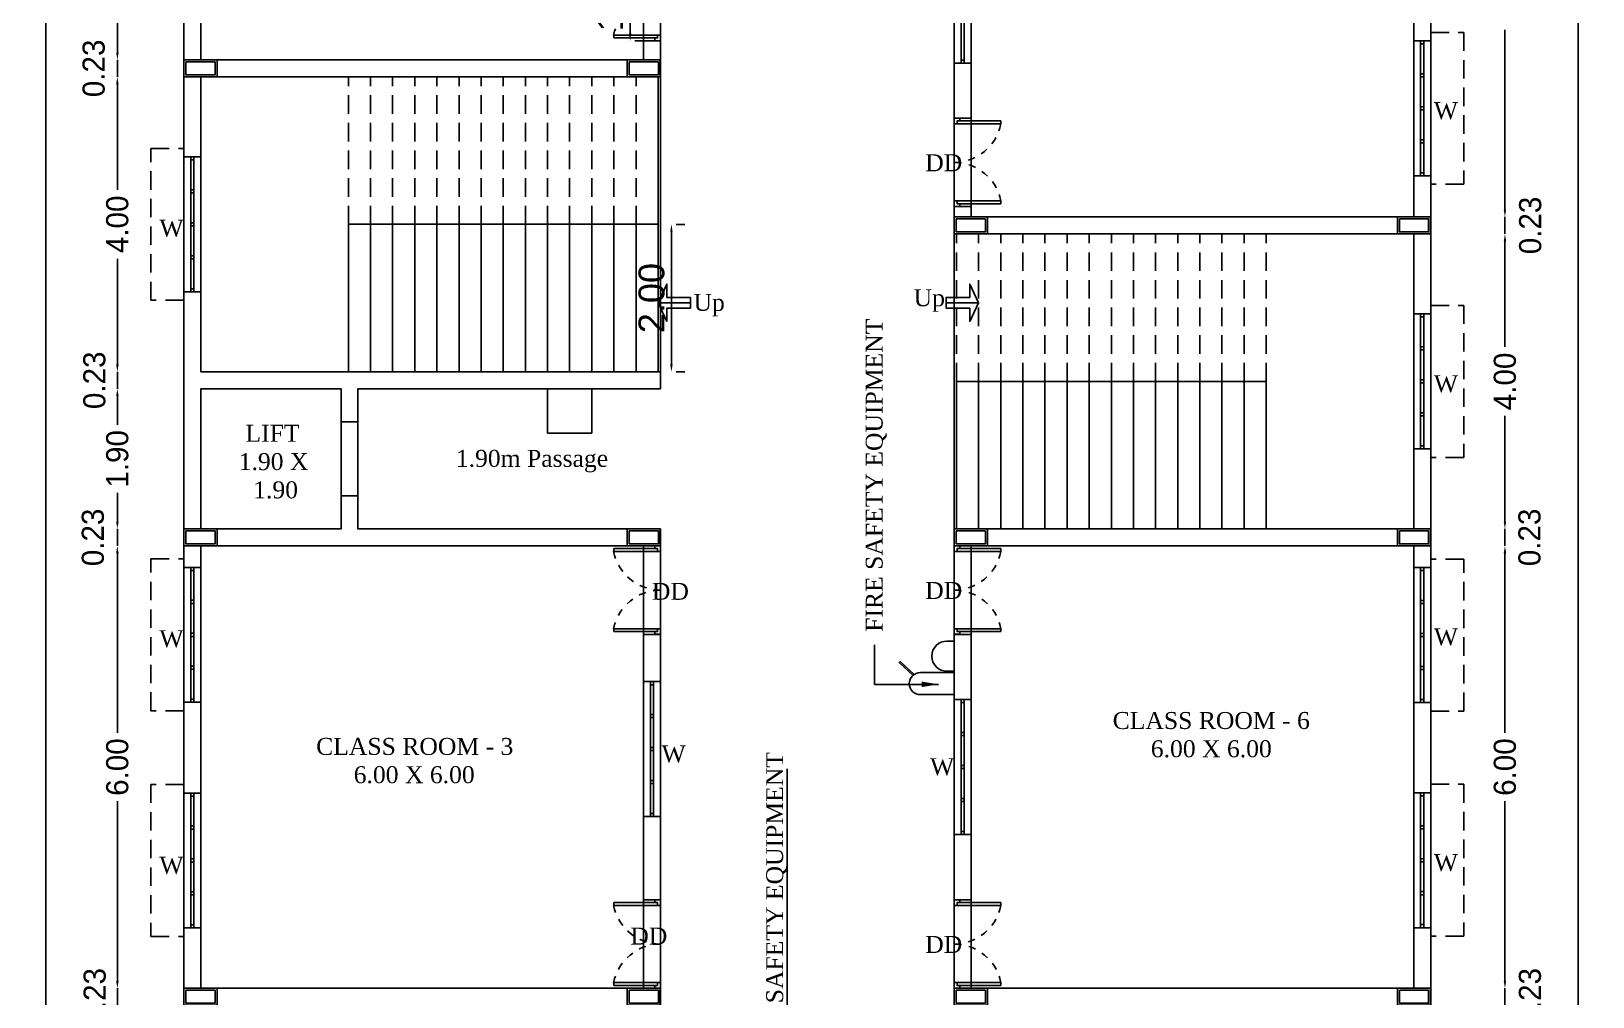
# Model space of a CAD drawing. Header units: metres. Extents: x 3396 to 3562, y 2179 to 2331.
# Drawn here: x 3396.13 to 3417.31, y 2187.67 to 2200.77 of the extents above; entities that cross this region are included whole.
import ezdxf

# ---------------------------------------------------------------- set-up
doc = ezdxf.new("R2010")
doc.units = ezdxf.units.M
doc.header["$PDMODE"] = 34
doc.linetypes.add('HIDDEN', pattern=[0.375, 0.25, -0.125])
for name, color, linetype in [('BLK_1_FLR_2_BLT_UP_AREA', 26, 'Continuous'), ('BLK_1_FLR_2_CARPET_AREA', 25, 'Continuous'), ('BLK_1_FLR_2_DRINKING_WATER', 2, 'Continuous'), ('BLK_1_FLR_2_EXIT_WIDTH_DOOR', 2, 'Continuous'), ('BLK_1_FLR_2_EXIT_WIDTH_STAIR', 1, 'Continuous'), ('BLK_1_FLR_2_FIRESTAIR_1', 1, 'Continuous'), ('BLK_1_FLR_2_REGULAR_ROOM_2', 117, 'Continuous'), ('BLK_1_FLR_2_REGULAR_ROOM_3', 117, 'Continuous'), ('BLK_1_FLR_2_REGULAR_ROOM_6', 117, 'Continuous'), ('BLK_1_FLR_2_REGULAR_ROOM_7', 117, 'Continuous')]:
    doc.layers.add(name, color=color, linetype=linetype)
doc.styles.add('outer', font='BKANT.TTF')
doc.styles.get("Standard").update_dxf_attribs({"font": 'arial.ttf'})
doc.dimstyles.new('Banu', dxfattribs={"dimtxt": 0.35, "dimasz": 0.23, "dimexe": 1, "dimexo": 1, "dimgap": 0.1, "dimtad": 0, "dimzin": 1, "dimdsep": 46, "dimtxsty": 'outer', "dimcen": 0.15, "dimdle": 1, "dimse1": 1, "dimse2": 1, "dimclrt": 7, "dimadec": 0, "dimazin": 0, "dimtfac": 1, "dimtix": 1, "dimtmove": 1, "dimatfit": 0, "dimfxl": 0, "dimtolj": 1, "dimtzin": 0, "dimarcsym": 0})
doc.dimstyles.new('V1', dxfattribs={"dimtxt": 0.35, "dimasz": 0.1, "dimexe": 0.18, "dimexo": 0.0625, "dimgap": 0.09, "dimtad": 1, "dimzin": 0, "dimdsep": 46, "dimtxsty": 'Standard', "dimcen": 0.09, "dimadec": 0, "dimazin": 0, "dimtfac": 1, "dimtix": 1, "dimtofl": 0, "dimtmove": 2, "dimatfit": 0, "dimfxl": 0, "dimtolj": 1, "dimtzin": 0, "dimarcsym": 0})

# ---------------------------------------------------------------- blocks, each defined once
blk = doc.blocks.new('*D23')
at = {"layer": 'BLK_1_FLR_2_EXIT_WIDTH_STAIR', "color": 0, "lineweight": -2}
for p, q in [((3404.813, 2198.047), (3404.813, 2196.247)), ((3404.875, 2198.147), (3404.993, 2198.147)), ((3404.875, 2196.147), (3404.993, 2196.147))]:
    blk.add_line(p, q, dxfattribs=at)
at = {"layer": 'BLK_1_FLR_2_EXIT_WIDTH_STAIR', "color": 0}
for points in [[(3404.796, 2198.047), (3404.829, 2198.047), (3404.813, 2198.147)], [(3404.796, 2196.247), (3404.829, 2196.247), (3404.813, 2196.147)]]:
    blk.add_solid(points, dxfattribs=at)
at = {"layer": 'Defpoints', "color": 0}
for p in [(3404.813, 2198.147), (3404.813, 2196.147), (3404.813, 2196.147)]:
    blk.add_point(p, dxfattribs=at)
at = {"layer": 'BLK_1_FLR_2_EXIT_WIDTH_STAIR', "color": 0, "insert": (3404.544, 2197.147), "char_height": 0.35, "attachment_point": 5, "rotation": 90}
blk.add_mtext('\\A1;2.00', dxfattribs=at)
blk = doc.blocks.new('*D24')
at = {"layer": 'BLK_1_FLR_2_EXIT_WIDTH_DOOR', "color": 0, "lineweight": -2}
for p, q in [((3404.253, 2200.737), (3404.253, 2201.737)), ((3404.315, 2201.837), (3404.433, 2201.837)), ((3404.315, 2200.637), (3404.433, 2200.637))]:
    blk.add_line(p, q, dxfattribs=at)
at = {"layer": 'BLK_1_FLR_2_EXIT_WIDTH_DOOR', "color": 0}
for points in [[(3404.236, 2201.737), (3404.269, 2201.737), (3404.253, 2201.837)], [(3404.236, 2200.737), (3404.269, 2200.737), (3404.253, 2200.637)]]:
    blk.add_solid(points, dxfattribs=at)
at = {"layer": 'Defpoints', "color": 0}
for p in [(3404.253, 2201.837), (3404.253, 2201.837), (3404.253, 2200.637)]:
    blk.add_point(p, dxfattribs=at)
at = {"layer": 'BLK_1_FLR_2_EXIT_WIDTH_DOOR', "color": 0, "insert": (3403.984, 2201.237), "char_height": 0.35, "attachment_point": 5, "rotation": 90}
blk.add_mtext('\\A1;1.20', dxfattribs=at)
blk = doc.blocks.new('A$C266D3B0D')
at = {"color": 1}
for p, q in [((-0.068, 0.679), (-0.068, 0.603)), ((-0.068, 0.679), (0.008, 0.679)), ((-0.03, 0.641), (0.565, 0.641)), ((0.565, 0.603), (0.565, 0.641)), ((-0.068, 0.603), (-0.03, 0.603)), ((-0.03, 0.603), (0.565, 0.603)), ((-0.068, -0.445), (-0.03, -0.445)), ((-0.068, -0.521), (-0.068, -0.445)), ((-0.068, -0.521), (0.008, -0.521)), ((-0.03, -0.445), (0.565, -0.445)), ((-0.03, -0.483), (0.565, -0.483)), ((0.565, -0.445), (0.565, -0.483))]:
    blk.add_line(p, q, dxfattribs=at)
for points in [[(-0.068, 0.603), (-0.03, 0.603), (-0.03, 0.641), (0.008, 0.641), (0.008, 0.679)], [(-0.068, -0.445), (-0.03, -0.445), (-0.03, -0.483), (0.008, -0.483), (0.008, -0.521)]]:
    blk.add_lwpolyline(points, dxfattribs=at)
at = {"color": 1, "linetype": 'HIDDEN', "ltscale": 0.2}
for centre, start, end in [((-0.072, 0.729), 270.3902, 348.8397), ((-0.072, -0.57), 11.1603, 89.6098)]:
    blk.add_arc(centre, 0.65, start, end, dxfattribs=at)
blk = doc.blocks.new('A$C55881101')
for p, q in [((0.192, 0.691), (0.925, 1.481)), ((0.242, 0.626), (0.975, 1.416)), ((-0.869, 0.291), (-0.869, -1.574)), ((0.342, 0.291), (0.342, -1.574)), ((-0.869, -1.574), (0.342, -1.574)), ((0.415, -1.574), (0.415, -1.17)), ((0.415, -1.574), (2.079, -1.574)), ((2.079, -1.574), (2.079, -1.17))]:
    blk.add_line(p, q)
for centre, radius in [((-0.263, 0.291), 0.606), ((1.247, -1.17), 0.832)]:
    blk.add_arc(centre, radius, 0, 180)
blk = doc.blocks.new('A$C35006C9F')
h = blk.add_hatch()
h.set_pattern_fill('ANSI31', color=256, scale=2)
h.set_pattern_definition([(45, (-3161.1406, -1435.413), (-4.490128, 4.490128), [])])
h.paths.add_polyline_path([(-0.129, 0.045), (-0.305, 0.045), (-0.305, -0.35), (-0.129, -0.35)])
for points in [[(-0.102, 0.073), (-0.332, 0.073), (-0.332, -0.377), (-0.102, -0.377)], [(-0.129, 0.045), (-0.305, 0.045), (-0.305, -0.35), (-0.129, -0.35)]]:
    blk.add_lwpolyline(points, close=True)
blk = doc.blocks.new('*D345')
at = {"color": 0, "lineweight": -2, "ltscale": 2}
for p, q in [((3397.3, 2187.887), (3397.3, 2187.987)), ((3397.3, 2187.557), (3397.3, 2187.787)), ((3397.3, 2187.457), (3397.3, 2187.357))]:
    blk.add_line(p, q, dxfattribs=at)
at = {"color": 0, "ltscale": 2}
for points in [[(3397.283, 2187.887), (3397.317, 2187.887), (3397.3, 2187.787)], [(3397.283, 2187.457), (3397.317, 2187.457), (3397.3, 2187.557)]]:
    blk.add_solid(points, dxfattribs=at)
at = {"layer": 'Defpoints', "color": 0, "ltscale": 2}
for p in [(3397.3, 2187.787), (3397.401, 2187.787), (3397.401, 2187.557)]:
    blk.add_point(p, dxfattribs=at)
at = {"color": 7, "ltscale": 2, "insert": (3396.994, 2187.672), "char_height": 0.3, "attachment_point": 5, "rotation": 90, "style": 'outer'}
blk.add_mtext('\\A1;0.23', dxfattribs=at)
blk = doc.blocks.new('*D346')
at = {"color": 0, "lineweight": -2, "ltscale": 2}
for p, q in [((3397.3, 2193.687), (3397.3, 2191.25)), ((3397.3, 2187.887), (3397.3, 2190.324))]:
    blk.add_line(p, q, dxfattribs=at)
at = {"color": 0, "ltscale": 2}
for points in [[(3397.283, 2193.687), (3397.317, 2193.687), (3397.3, 2193.787)], [(3397.283, 2187.887), (3397.317, 2187.887), (3397.3, 2187.787)]]:
    blk.add_solid(points, dxfattribs=at)
at = {"layer": 'Defpoints', "color": 0, "ltscale": 2}
for p in [(3397.3, 2193.787), (3397.401, 2193.787), (3397.401, 2187.787)]:
    blk.add_point(p, dxfattribs=at)
at = {"color": 7, "ltscale": 2, "insert": (3397.3, 2190.787), "char_height": 0.3, "attachment_point": 5, "rotation": 90, "style": 'outer'}
blk.add_mtext('\\A1;6.00', dxfattribs=at)
blk = doc.blocks.new('*D347')
at = {"color": 0, "lineweight": -2, "ltscale": 2}
for p, q in [((3397.3, 2194.117), (3397.3, 2194.217)), ((3397.3, 2193.787), (3397.3, 2194.017)), ((3397.3, 2193.687), (3397.3, 2193.587))]:
    blk.add_line(p, q, dxfattribs=at)
at = {"color": 0, "ltscale": 2}
for points in [[(3397.283, 2194.117), (3397.317, 2194.117), (3397.3, 2194.017)], [(3397.283, 2193.687), (3397.317, 2193.687), (3397.3, 2193.787)]]:
    blk.add_solid(points, dxfattribs=at)
at = {"layer": 'Defpoints', "color": 0, "ltscale": 2}
for p in [(3397.3, 2194.017), (3397.401, 2194.017), (3397.401, 2193.787)]:
    blk.add_point(p, dxfattribs=at)
at = {"color": 7, "ltscale": 2, "insert": (3396.969, 2193.902), "char_height": 0.3, "attachment_point": 5, "rotation": 90, "style": 'outer'}
blk.add_mtext('\\A1;0.23', dxfattribs=at)
blk = doc.blocks.new('*D348')
at = {"color": 0, "lineweight": -2, "ltscale": 2}
for p, q in [((3397.3, 2195.817), (3397.3, 2195.43)), ((3397.3, 2194.117), (3397.3, 2194.504))]:
    blk.add_line(p, q, dxfattribs=at)
at = {"color": 0, "ltscale": 2}
for points in [[(3397.283, 2195.817), (3397.317, 2195.817), (3397.3, 2195.917)], [(3397.283, 2194.117), (3397.317, 2194.117), (3397.3, 2194.017)]]:
    blk.add_solid(points, dxfattribs=at)
at = {"layer": 'Defpoints', "color": 0, "ltscale": 2}
for p in [(3397.3, 2195.917), (3397.401, 2195.917), (3397.401, 2194.017)]:
    blk.add_point(p, dxfattribs=at)
at = {"color": 7, "ltscale": 2, "insert": (3397.3, 2194.967), "char_height": 0.3, "attachment_point": 5, "rotation": 90, "style": 'outer'}
blk.add_mtext('\\A1;1.90', dxfattribs=at)
blk = doc.blocks.new('*D349')
at = {"color": 0, "lineweight": -2, "ltscale": 2}
for p, q in [((3397.3, 2196.247), (3397.3, 2196.347)), ((3397.3, 2195.917), (3397.3, 2196.147)), ((3397.3, 2195.817), (3397.3, 2195.717))]:
    blk.add_line(p, q, dxfattribs=at)
at = {"color": 0, "ltscale": 2}
for points in [[(3397.283, 2196.247), (3397.317, 2196.247), (3397.3, 2196.147)], [(3397.283, 2195.817), (3397.317, 2195.817), (3397.3, 2195.917)]]:
    blk.add_solid(points, dxfattribs=at)
at = {"layer": 'Defpoints', "color": 0, "ltscale": 2}
for p in [(3397.3, 2196.147), (3397.401, 2196.147), (3397.401, 2195.917)]:
    blk.add_point(p, dxfattribs=at)
at = {"color": 7, "ltscale": 2, "insert": (3396.989, 2196.032), "char_height": 0.3, "attachment_point": 5, "rotation": 90, "style": 'outer'}
blk.add_mtext('\\A1;0.23', dxfattribs=at)
blk = doc.blocks.new('*D350')
at = {"color": 0, "lineweight": -2, "ltscale": 2}
for p, q in [((3397.3, 2200.047), (3397.3, 2198.617)), ((3397.3, 2196.247), (3397.3, 2197.678))]:
    blk.add_line(p, q, dxfattribs=at)
at = {"color": 0, "ltscale": 2}
for points in [[(3397.283, 2200.047), (3397.317, 2200.047), (3397.3, 2200.147)], [(3397.283, 2196.247), (3397.317, 2196.247), (3397.3, 2196.147)]]:
    blk.add_solid(points, dxfattribs=at)
at = {"layer": 'Defpoints', "color": 0, "ltscale": 2}
for p in [(3397.3, 2200.147), (3397.401, 2200.147), (3397.401, 2196.147)]:
    blk.add_point(p, dxfattribs=at)
at = {"color": 7, "ltscale": 2, "insert": (3397.3, 2198.147), "char_height": 0.3, "attachment_point": 5, "rotation": 90, "style": 'outer'}
blk.add_mtext('\\A1;4.00', dxfattribs=at)
blk = doc.blocks.new('*D351')
at = {"color": 0, "lineweight": -2, "ltscale": 2}
for p, q in [((3397.3, 2200.477), (3397.3, 2200.577)), ((3397.3, 2200.147), (3397.3, 2200.377)), ((3397.3, 2200.047), (3397.3, 2199.947))]:
    blk.add_line(p, q, dxfattribs=at)
at = {"color": 0, "ltscale": 2}
for points in [[(3397.283, 2200.477), (3397.317, 2200.477), (3397.3, 2200.377)], [(3397.283, 2200.047), (3397.317, 2200.047), (3397.3, 2200.147)]]:
    blk.add_solid(points, dxfattribs=at)
at = {"layer": 'Defpoints', "color": 0, "ltscale": 2}
for p in [(3397.3, 2200.377), (3397.401, 2200.377), (3397.401, 2200.147)]:
    blk.add_point(p, dxfattribs=at)
at = {"color": 7, "ltscale": 2, "insert": (3396.98, 2200.262), "char_height": 0.3, "attachment_point": 5, "rotation": 90, "style": 'outer'}
blk.add_mtext('\\A1;0.23', dxfattribs=at)
blk = doc.blocks.new('*D352')
at = {"color": 0, "lineweight": -2, "ltscale": 2}
for p, q in [((3397.3, 2206.277), (3397.3, 2203.84)), ((3397.3, 2200.477), (3397.3, 2202.914))]:
    blk.add_line(p, q, dxfattribs=at)
at = {"color": 0, "ltscale": 2}
for points in [[(3397.283, 2206.277), (3397.317, 2206.277), (3397.3, 2206.377)], [(3397.283, 2200.477), (3397.317, 2200.477), (3397.3, 2200.377)]]:
    blk.add_solid(points, dxfattribs=at)
at = {"layer": 'Defpoints', "color": 0, "ltscale": 2}
for p in [(3397.3, 2206.377), (3397.401, 2206.377), (3397.401, 2200.377)]:
    blk.add_point(p, dxfattribs=at)
at = {"color": 7, "ltscale": 2, "insert": (3397.3, 2203.377), "char_height": 0.3, "attachment_point": 5, "rotation": 90, "style": 'outer'}
blk.add_mtext('\\A1;6.00', dxfattribs=at)
blk = doc.blocks.new('*D368')
at = {"color": 0, "lineweight": -2, "ltscale": 2}
for p, q in [((3396.329, 2223.251), (3396.329, 2202.919)), ((3396.329, 2181.427), (3396.329, 2201.759))]:
    blk.add_line(p, q, dxfattribs=at)
at = {"color": 0, "ltscale": 2}
for points in [[(3396.312, 2223.251), (3396.346, 2223.251), (3396.329, 2223.351)], [(3396.312, 2181.427), (3396.346, 2181.427), (3396.329, 2181.327)]]:
    blk.add_solid(points, dxfattribs=at)
at = {"layer": 'Defpoints', "color": 0, "ltscale": 2}
for p in [(3396.305, 2223.351), (3396.305, 2181.327), (3396.329, 2181.327)]:
    blk.add_point(p, dxfattribs=at)
at = {"color": 7, "ltscale": 2, "insert": (3396.329, 2202.339), "char_height": 0.3, "attachment_point": 5, "rotation": 90, "style": 'outer'}
blk.add_mtext('\\A1;42.02', dxfattribs=at)
blk = doc.blocks.new('*D406')
at = {"color": 0, "lineweight": -2, "ltscale": 2}
for p, q in [((3416.115, 2187.887), (3416.115, 2187.987)), ((3416.115, 2187.557), (3416.115, 2187.787)), ((3416.115, 2187.457), (3416.115, 2187.357))]:
    blk.add_line(p, q, dxfattribs=at)
at = {"color": 0, "ltscale": 2}
for points in [[(3416.098, 2187.887), (3416.131, 2187.887), (3416.115, 2187.787)], [(3416.098, 2187.457), (3416.131, 2187.457), (3416.115, 2187.557)]]:
    blk.add_solid(points, dxfattribs=at)
at = {"layer": 'Defpoints', "color": 0, "ltscale": 2}
for p in [(3415.882, 2187.787), (3416.115, 2187.787), (3415.882, 2187.557)]:
    blk.add_point(p, dxfattribs=at)
at = {"color": 7, "ltscale": 2, "insert": (3416.455, 2187.672), "char_height": 0.3, "attachment_point": 5, "rotation": 90, "style": 'outer'}
blk.add_mtext('\\A1;0.23', dxfattribs=at)
blk = doc.blocks.new('*D407')
at = {"color": 0, "lineweight": -2, "ltscale": 2}
for p, q in [((3416.115, 2193.687), (3416.115, 2191.25)), ((3416.115, 2187.887), (3416.115, 2190.324))]:
    blk.add_line(p, q, dxfattribs=at)
at = {"color": 0, "ltscale": 2}
for points in [[(3416.098, 2193.687), (3416.131, 2193.687), (3416.115, 2193.787)], [(3416.098, 2187.887), (3416.131, 2187.887), (3416.115, 2187.787)]]:
    blk.add_solid(points, dxfattribs=at)
at = {"layer": 'Defpoints', "color": 0, "ltscale": 2}
for p in [(3415.882, 2193.787), (3416.115, 2193.787), (3415.882, 2187.787)]:
    blk.add_point(p, dxfattribs=at)
at = {"color": 7, "ltscale": 2, "insert": (3416.115, 2190.787), "char_height": 0.3, "attachment_point": 5, "rotation": 90, "style": 'outer'}
blk.add_mtext('\\A1;6.00', dxfattribs=at)
blk = doc.blocks.new('*D408')
at = {"color": 0, "lineweight": -2, "ltscale": 2}
for p, q in [((3416.115, 2194.117), (3416.115, 2194.217)), ((3416.115, 2193.787), (3416.115, 2194.017)), ((3416.115, 2193.687), (3416.115, 2193.587))]:
    blk.add_line(p, q, dxfattribs=at)
at = {"color": 0, "ltscale": 2}
for points in [[(3416.098, 2194.117), (3416.131, 2194.117), (3416.115, 2194.017)], [(3416.098, 2193.687), (3416.131, 2193.687), (3416.115, 2193.787)]]:
    blk.add_solid(points, dxfattribs=at)
at = {"layer": 'Defpoints', "color": 0, "ltscale": 2}
for p in [(3415.882, 2194.017), (3416.115, 2194.017), (3415.882, 2193.787)]:
    blk.add_point(p, dxfattribs=at)
at = {"color": 7, "ltscale": 2, "insert": (3416.449, 2193.902), "char_height": 0.3, "attachment_point": 5, "rotation": 90, "style": 'outer'}
blk.add_mtext('\\A1;0.23', dxfattribs=at)
blk = doc.blocks.new('*D409')
at = {"color": 0, "lineweight": -2, "ltscale": 2}
for p, q in [((3416.115, 2197.917), (3416.115, 2196.487)), ((3416.115, 2194.117), (3416.115, 2195.548))]:
    blk.add_line(p, q, dxfattribs=at)
at = {"color": 0, "ltscale": 2}
for points in [[(3416.098, 2197.917), (3416.131, 2197.917), (3416.115, 2198.017)], [(3416.098, 2194.117), (3416.131, 2194.117), (3416.115, 2194.017)]]:
    blk.add_solid(points, dxfattribs=at)
at = {"layer": 'Defpoints', "color": 0, "ltscale": 2}
for p in [(3415.882, 2198.017), (3416.115, 2198.017), (3415.882, 2194.017)]:
    blk.add_point(p, dxfattribs=at)
at = {"color": 7, "ltscale": 2, "insert": (3416.115, 2196.017), "char_height": 0.3, "attachment_point": 5, "rotation": 90, "style": 'outer'}
blk.add_mtext('\\A1;4.00', dxfattribs=at)
blk = doc.blocks.new('*D410')
at = {"color": 0, "lineweight": -2, "ltscale": 2}
for p, q in [((3416.115, 2198.347), (3416.115, 2198.447)), ((3416.115, 2198.017), (3416.115, 2198.247)), ((3416.115, 2197.917), (3416.115, 2197.817))]:
    blk.add_line(p, q, dxfattribs=at)
at = {"color": 0, "ltscale": 2}
for points in [[(3416.098, 2198.347), (3416.131, 2198.347), (3416.115, 2198.247)], [(3416.098, 2197.917), (3416.131, 2197.917), (3416.115, 2198.017)]]:
    blk.add_solid(points, dxfattribs=at)
at = {"layer": 'Defpoints', "color": 0, "ltscale": 2}
for p in [(3415.882, 2198.247), (3416.115, 2198.247), (3415.882, 2198.017)]:
    blk.add_point(p, dxfattribs=at)
at = {"color": 7, "ltscale": 2, "insert": (3416.459, 2198.132), "char_height": 0.3, "attachment_point": 5, "rotation": 90, "style": 'outer'}
blk.add_mtext('\\A1;0.23', dxfattribs=at)
blk = doc.blocks.new('*D411')
at = {"color": 0, "lineweight": -2, "ltscale": 2}
for p, q in [((3416.115, 2204.147), (3416.115, 2201.71)), ((3416.115, 2198.347), (3416.115, 2200.784))]:
    blk.add_line(p, q, dxfattribs=at)
at = {"color": 0, "ltscale": 2}
for points in [[(3416.098, 2204.147), (3416.131, 2204.147), (3416.115, 2204.247)], [(3416.098, 2198.347), (3416.131, 2198.347), (3416.115, 2198.247)]]:
    blk.add_solid(points, dxfattribs=at)
at = {"layer": 'Defpoints', "color": 0, "ltscale": 2}
for p in [(3415.882, 2204.247), (3416.115, 2204.247), (3415.882, 2198.247)]:
    blk.add_point(p, dxfattribs=at)
at = {"color": 7, "ltscale": 2, "insert": (3416.115, 2201.247), "char_height": 0.3, "attachment_point": 5, "rotation": 90, "style": 'outer'}
blk.add_mtext('\\A1;6.00', dxfattribs=at)
blk = doc.blocks.new('*D419')
at = {"color": 0, "lineweight": -2, "ltscale": 2}
for p, q in [((3417.109, 2223.251), (3417.109, 2202.919)), ((3417.109, 2181.427), (3417.109, 2201.759))]:
    blk.add_line(p, q, dxfattribs=at)
at = {"color": 0, "ltscale": 2}
for points in [[(3417.092, 2223.251), (3417.126, 2223.251), (3417.109, 2223.351)], [(3417.092, 2181.427), (3417.126, 2181.427), (3417.109, 2181.327)]]:
    blk.add_solid(points, dxfattribs=at)
at = {"layer": 'Defpoints', "color": 0, "ltscale": 2}
for p in [(3417.051, 2223.351), (3417.051, 2181.327), (3417.109, 2181.327)]:
    blk.add_point(p, dxfattribs=at)
at = {"color": 7, "ltscale": 2, "insert": (3417.109, 2202.339), "char_height": 0.3, "attachment_point": 5, "rotation": 90, "style": 'outer'}
blk.add_mtext('\\A1;42.02', dxfattribs=at)

msp = doc.modelspace()

# ---------------------------------------------------------------- linework, layer by layer
for p, q in [((3398.20273, 2181.32709), (3398.20273, 2223.35079)), ((3415.10773, 2223.35079), (3415.10773, 2181.32709)), ((3398.43273, 2200.37709), (3398.43273, 2206.37709)), ((3414.87773, 2204.24709), (3414.87773, 2198.24709)), ((3408.64773, 2202.66427), (3408.64773, 2199.58728)), ((3408.87773, 2202.66427), (3408.87773, 2199.58728)), ((3404.43273, 2200.37709), (3404.43273, 2200.63666)), ((3404.66273, 2200.63666), (3404.43273, 2200.63666)), ((3404.66273, 2200.14709), (3404.66273, 2200.63666)), ((3404.43273, 2200.37709), (3398.43273, 2200.37709)), ((3404.66273, 2200.14709), (3398.43273, 2200.14709)), ((3398.43273, 2196.14709), (3398.43273, 2200.14709)), ((3408.64773, 2199.58728), (3408.87773, 2199.58728)), ((3408.64773, 2198.38728), (3408.64773, 2198.01709)), ((3408.64773, 2198.38728), (3408.87773, 2198.38728)), ((3408.87773, 2198.38728), (3408.87773, 2198.24709)), ((3400.43273, 2198.14709), (3400.43273, 2196.14709)), ((3400.43273, 2198.14709), (3404.63273, 2198.14709)), ((3400.73273, 2198.14709), (3400.73273, 2196.14709)), ((3401.03273, 2198.14709), (3401.03273, 2196.14709)), ((3401.33273, 2198.14709), (3401.33273, 2196.14709)), ((3401.63273, 2198.14709), (3401.63273, 2196.14709)), ((3401.93273, 2198.14709), (3401.93273, 2196.14709)), ((3402.23273, 2198.14709), (3402.23273, 2196.14709)), ((3402.53273, 2198.14709), (3402.53273, 2196.14709)), ((3402.83273, 2198.14709), (3402.83273, 2196.14709)), ((3403.13273, 2198.14709), (3403.13273, 2196.14709)), ((3403.43273, 2198.14709), (3403.43273, 2196.14709)), ((3403.73273, 2198.14709), (3403.73273, 2196.14709)), ((3404.03273, 2198.14709), (3404.03273, 2196.14709)), ((3404.33273, 2198.14709), (3404.33273, 2196.14709)), ((3404.63273, 2198.14709), (3404.63273, 2196.14709)), ((3414.87773, 2198.24709), (3408.87773, 2198.24709)), ((3414.87773, 2198.01709), (3408.64773, 2198.01709)), ((3414.87773, 2198.01709), (3414.87773, 2194.01709)), ((3404.66273, 2196.14709), (3398.43273, 2196.14709)), ((3404.66273, 2195.91709), (3404.66273, 2196.14709)), ((3408.67773, 2196.01709), (3408.67773, 2194.01709)), ((3412.87773, 2196.01709), (3408.67773, 2196.01709)), ((3408.97773, 2196.01709), (3408.97773, 2194.01709)), ((3409.27773, 2196.01709), (3409.27773, 2194.01709)), ((3409.57773, 2196.01709), (3409.57773, 2194.01709)), ((3409.87773, 2196.01709), (3409.87773, 2194.01709)), ((3410.17773, 2196.01709), (3410.17773, 2194.01709)), ((3410.47773, 2196.01709), (3410.47773, 2194.01709)), ((3410.77773, 2196.01709), (3410.77773, 2194.01709)), ((3411.07773, 2196.01709), (3411.07773, 2194.01709)), ((3411.37773, 2196.01709), (3411.37773, 2194.01709)), ((3411.67773, 2196.01709), (3411.67773, 2194.01709)), ((3411.97773, 2196.01709), (3411.97773, 2194.01709)), ((3412.27773, 2196.01709), (3412.27773, 2194.01709)), ((3412.57773, 2196.01709), (3412.57773, 2194.01709)), ((3412.87773, 2196.01709), (3412.87773, 2194.01709)), ((3400.33273, 2195.91709), (3398.43273, 2195.91709)), ((3398.43273, 2194.01709), (3398.43273, 2195.91709)), ((3400.33273, 2195.46709), (3400.33273, 2195.91709)), ((3404.66273, 2195.91709), (3400.56273, 2195.91709)), ((3400.56273, 2195.46709), (3400.56273, 2195.91709)), ((3400.33273, 2195.46709), (3400.56273, 2195.46709)), ((3400.33273, 2194.01709), (3400.33273, 2194.46709)), ((3400.33273, 2194.46709), (3400.56273, 2194.46709)), ((3400.56273, 2194.01709), (3400.56273, 2194.46709)), ((3400.33273, 2194.01709), (3398.43273, 2194.01709)), ((3404.66273, 2194.01709), (3400.56273, 2194.01709)), ((3404.66273, 2193.78709), (3404.66273, 2194.01709)), ((3408.64773, 2194.01709), (3408.64773, 2193.78709)), ((3414.87773, 2194.01709), (3408.64773, 2194.01709)), ((3404.43273, 2193.78709), (3398.43273, 2193.78709)), ((3398.43273, 2187.78709), (3398.43273, 2193.78709)), ((3404.43273, 2193.78709), (3404.43273, 2193.78709)), ((3404.66273, 2193.78709), (3404.43273, 2193.78709)), ((3408.64773, 2193.78709), (3408.87773, 2193.78709)), ((3408.87773, 2193.78709), (3408.87773, 2193.78709)), ((3414.87773, 2193.78709), (3408.87773, 2193.78709)), ((3414.87773, 2193.78709), (3414.87773, 2187.78709)), ((3404.43273, 2188.98709), (3404.43273, 2192.58709)), ((3404.66273, 2192.58709), (3404.43273, 2192.58709)), ((3404.66273, 2188.98709), (3404.66273, 2192.58709)), ((3408.64773, 2192.58709), (3408.64773, 2188.98709)), ((3408.64773, 2192.58709), (3408.87773, 2192.58709)), ((3408.87773, 2192.58709), (3408.87773, 2188.98709)), ((3404.66273, 2188.98709), (3404.43273, 2188.98709)), ((3408.64773, 2188.98709), (3408.87773, 2188.98709)), ((3404.66273, 2187.78709), (3398.43273, 2187.78709)), ((3404.66273, 2187.78838), (3404.66273, 2187.55709)), ((3408.64773, 2187.78709), (3408.64773, 2187.36456)), ((3414.87773, 2187.78709), (3408.64773, 2187.78709))]:
    msp.add_line(p, q)
at = {"linetype": 'HIDDEN'}
for p, q in [((3400.43273, 2198.14709), (3400.43273, 2200.14709)), ((3400.73273, 2198.14709), (3400.73273, 2200.14709)), ((3401.03273, 2198.14709), (3401.03273, 2200.14709)), ((3401.33273, 2198.14709), (3401.33273, 2200.14709)), ((3401.63273, 2198.14709), (3401.63273, 2200.14709)), ((3401.93273, 2198.14709), (3401.93273, 2200.14709)), ((3402.23273, 2198.14709), (3402.23273, 2200.14709)), ((3402.53273, 2198.14709), (3402.53273, 2200.14709)), ((3402.83273, 2198.14709), (3402.83273, 2200.14709)), ((3403.13273, 2198.14709), (3403.13273, 2200.14709)), ((3403.43273, 2198.14709), (3403.43273, 2200.14709)), ((3403.73273, 2198.14709), (3403.73273, 2200.14709)), ((3404.03273, 2198.14709), (3404.03273, 2200.14709)), ((3404.33273, 2198.14709), (3404.33273, 2200.14709)), ((3404.63273, 2198.14709), (3404.63273, 2200.14709)), ((3408.67773, 2196.01709), (3408.67773, 2198.01709)), ((3408.97773, 2196.01709), (3408.97773, 2198.01709)), ((3409.27773, 2196.01709), (3409.27773, 2198.01709)), ((3409.57773, 2196.01709), (3409.57773, 2198.01709)), ((3409.87773, 2196.01709), (3409.87773, 2198.01709)), ((3410.17773, 2196.01709), (3410.17773, 2198.01709)), ((3410.47773, 2196.01709), (3410.47773, 2198.01709)), ((3410.77773, 2196.01709), (3410.77773, 2198.01709)), ((3411.07773, 2196.01709), (3411.07773, 2198.01709)), ((3411.37773, 2196.01709), (3411.37773, 2198.01709)), ((3411.67773, 2196.01709), (3411.67773, 2198.01709)), ((3411.97773, 2196.01709), (3411.97773, 2198.01709)), ((3412.27773, 2196.01709), (3412.27773, 2198.01709)), ((3412.57773, 2196.01709), (3412.57773, 2198.01709)), ((3412.87773, 2196.01709), (3412.87773, 2198.01709))]:
    msp.add_line(p, q, dxfattribs=at)
for points in [[(3408.64773, 2200.33389), (3408.64773, 2202.16389), (3408.87773, 2202.16389), (3408.87773, 2200.33389)], [(3408.74197, 2200.33389), (3408.74197, 2202.16389), (3408.78349, 2202.16389), (3408.78349, 2200.33389)], [(3415.10773, 2200.63548), (3415.10773, 2198.80548), (3414.87773, 2198.80548), (3414.87773, 2200.63548)], [(3415.01349, 2200.63548), (3415.01349, 2198.80548), (3414.97197, 2198.80548), (3414.97197, 2200.63548)], [(3415.01349, 2200.63548), (3415.01349, 2200.59396), (3414.97197, 2200.59396), (3414.97197, 2200.63548)], [(3408.74197, 2200.33389), (3408.74197, 2200.37541), (3408.78349, 2200.37541), (3408.78349, 2200.33389)], [(3415.01349, 2200.18836), (3415.01349, 2200.14684), (3414.97197, 2200.14684), (3414.97197, 2200.18836)], [(3415.01349, 2199.74124), (3415.01349, 2199.69972), (3414.97197, 2199.69972), (3414.97197, 2199.74124)], [(3415.01349, 2199.2526), (3415.01349, 2199.29412), (3414.97197, 2199.29412), (3414.97197, 2199.2526)], [(3398.20273, 2197.23209), (3398.20273, 2199.06209), (3398.43273, 2199.06209), (3398.43273, 2197.23209)], [(3398.29697, 2197.23209), (3398.29697, 2199.06209), (3398.33849, 2199.06209), (3398.33849, 2197.23209)], [(3398.29697, 2199.02057), (3398.29697, 2199.06209), (3398.33849, 2199.06209), (3398.33849, 2199.02057)], [(3415.01349, 2198.847), (3415.01349, 2198.80548), (3414.97197, 2198.80548), (3414.97197, 2198.847)], [(3398.29697, 2198.61497), (3398.29697, 2198.57345), (3398.33849, 2198.57345), (3398.33849, 2198.61497)], [(3398.29697, 2198.12633), (3398.29697, 2198.16785), (3398.33849, 2198.16785), (3398.33849, 2198.12633)], [(3398.29697, 2197.67921), (3398.29697, 2197.72073), (3398.33849, 2197.72073), (3398.33849, 2197.67921)], [(3398.29697, 2197.23209), (3398.29697, 2197.27361), (3398.33849, 2197.27361), (3398.33849, 2197.23209)], [(3415.10773, 2196.93209), (3415.10773, 2195.10209), (3414.87773, 2195.10209), (3414.87773, 2196.93209)], [(3415.01349, 2196.93209), (3415.01349, 2195.10209), (3414.97197, 2195.10209), (3414.97197, 2196.93209)], [(3415.01349, 2196.93209), (3415.01349, 2196.89057), (3414.97197, 2196.89057), (3414.97197, 2196.93209)], [(3415.01349, 2196.48497), (3415.01349, 2196.44345), (3414.97197, 2196.44345), (3414.97197, 2196.48497)], [(3415.01349, 2196.03785), (3415.01349, 2195.99633), (3414.97197, 2195.99633), (3414.97197, 2196.03785)], [(3415.01349, 2195.54921), (3415.01349, 2195.59073), (3414.97197, 2195.59073), (3414.97197, 2195.54921)], [(3415.01349, 2195.14361), (3415.01349, 2195.10209), (3414.97197, 2195.10209), (3414.97197, 2195.14361)], [(3398.20273, 2191.66564), (3398.20273, 2193.49564), (3398.43273, 2193.49564), (3398.43273, 2191.66564)], [(3398.29697, 2191.66564), (3398.29697, 2193.49564), (3398.33849, 2193.49564), (3398.33849, 2191.66564)], [(3398.29697, 2193.45412), (3398.29697, 2193.49564), (3398.33849, 2193.49564), (3398.33849, 2193.45412)], [(3415.10773, 2191.66203), (3415.10773, 2193.49203), (3414.87773, 2193.49203), (3414.87773, 2191.66203)], [(3415.01349, 2191.66203), (3415.01349, 2193.49203), (3414.97197, 2193.49203), (3414.97197, 2191.66203)], [(3415.01349, 2193.45052), (3415.01349, 2193.49203), (3414.97197, 2193.49203), (3414.97197, 2193.45052)], [(3398.29697, 2193.04852), (3398.29697, 2193.007), (3398.33849, 2193.007), (3398.33849, 2193.04852)], [(3415.01349, 2193.04491), (3415.01349, 2193.00339), (3414.97197, 2193.00339), (3414.97197, 2193.04491)], [(3398.29697, 2192.55988), (3398.29697, 2192.6014), (3398.33849, 2192.6014), (3398.33849, 2192.55988)], [(3415.01349, 2192.55627), (3415.01349, 2192.59779), (3414.97197, 2192.59779), (3414.97197, 2192.55627)], [(3398.29697, 2192.11276), (3398.29697, 2192.15428), (3398.33849, 2192.15428), (3398.33849, 2192.11276)], [(3415.01349, 2192.10915), (3415.01349, 2192.15067), (3414.97197, 2192.15067), (3414.97197, 2192.10915)], [(3404.43273, 2191.94587), (3404.43273, 2190.11587), (3404.66273, 2190.11587), (3404.66273, 2191.94587)], [(3404.52697, 2191.94587), (3404.52697, 2190.11587), (3404.56849, 2190.11587), (3404.56849, 2191.94587)], [(3404.52697, 2191.94587), (3404.52697, 2191.90435), (3404.56849, 2191.90435), (3404.56849, 2191.94587)], [(3398.29697, 2191.66564), (3398.29697, 2191.70716), (3398.33849, 2191.70716), (3398.33849, 2191.66564)], [(3408.64773, 2189.87209), (3408.64773, 2191.70209), (3408.87773, 2191.70209), (3408.87773, 2189.87209)], [(3408.74197, 2189.87209), (3408.74197, 2191.70209), (3408.78349, 2191.70209), (3408.78349, 2189.87209)], [(3408.74197, 2191.66057), (3408.74197, 2191.70209), (3408.78349, 2191.70209), (3408.78349, 2191.66057)], [(3415.01349, 2191.66203), (3415.01349, 2191.70355), (3414.97197, 2191.70355), (3414.97197, 2191.66203)], [(3404.52697, 2191.49875), (3404.52697, 2191.45723), (3404.56849, 2191.45723), (3404.56849, 2191.49875)], [(3408.74197, 2191.25497), (3408.74197, 2191.21345), (3408.78349, 2191.21345), (3408.78349, 2191.25497)], [(3404.52697, 2191.05163), (3404.52697, 2191.01011), (3404.56849, 2191.01011), (3404.56849, 2191.05163)], [(3408.74197, 2190.76633), (3408.74197, 2190.80785), (3408.78349, 2190.80785), (3408.78349, 2190.76633)], [(3398.20273, 2190.43521), (3398.20273, 2188.60521), (3398.43273, 2188.60521), (3398.43273, 2190.43521)], [(3398.29697, 2190.43521), (3398.29697, 2188.60521), (3398.33849, 2188.60521), (3398.33849, 2190.43521)], [(3398.29697, 2190.43521), (3398.29697, 2190.39369), (3398.33849, 2190.39369), (3398.33849, 2190.43521)], [(3404.52697, 2190.56299), (3404.52697, 2190.60451), (3404.56849, 2190.60451), (3404.56849, 2190.56299)], [(3415.10773, 2190.43882), (3415.10773, 2188.60882), (3414.87773, 2188.60882), (3414.87773, 2190.43882)], [(3415.01349, 2190.43882), (3415.01349, 2188.60882), (3414.97197, 2188.60882), (3414.97197, 2190.43882)], [(3415.01349, 2190.43882), (3415.01349, 2190.3973), (3414.97197, 2190.3973), (3414.97197, 2190.43882)], [(3408.74197, 2190.31921), (3408.74197, 2190.36073), (3408.78349, 2190.36073), (3408.78349, 2190.31921)], [(3404.52697, 2190.15739), (3404.52697, 2190.11587), (3404.56849, 2190.11587), (3404.56849, 2190.15739)], [(3398.29697, 2189.98809), (3398.29697, 2189.94657), (3398.33849, 2189.94657), (3398.33849, 2189.98809)], [(3408.74197, 2189.87209), (3408.74197, 2189.91361), (3408.78349, 2189.91361), (3408.78349, 2189.87209)], [(3415.01349, 2189.99169), (3415.01349, 2189.95018), (3414.97197, 2189.95018), (3414.97197, 2189.99169)], [(3398.29697, 2189.54097), (3398.29697, 2189.49945), (3398.33849, 2189.49945), (3398.33849, 2189.54097)], [(3415.01349, 2189.54457), (3415.01349, 2189.50306), (3414.97197, 2189.50306), (3414.97197, 2189.54457)], [(3398.29697, 2189.05233), (3398.29697, 2189.09385), (3398.33849, 2189.09385), (3398.33849, 2189.05233)], [(3415.01349, 2189.05594), (3415.01349, 2189.09745), (3414.97197, 2189.09745), (3414.97197, 2189.05594)], [(3398.29697, 2188.64672), (3398.29697, 2188.60521), (3398.33849, 2188.60521), (3398.33849, 2188.64672)], [(3415.01349, 2188.65033), (3415.01349, 2188.60882), (3414.97197, 2188.60882), (3414.97197, 2188.65033)]]:
    msp.add_lwpolyline(points, close=True)
for points in [[(3415.10773, 2200.75048), (3415.55773, 2200.75048), (3415.55773, 2198.69048), (3415.10773, 2198.69048)], [(3398.20273, 2197.11709), (3397.75273, 2197.11709), (3397.75273, 2199.17709), (3398.20273, 2199.17709)], [(3415.10773, 2197.04709), (3415.55773, 2197.04709), (3415.55773, 2194.98709), (3415.10773, 2194.98709)], [(3398.20273, 2191.55064), (3397.75273, 2191.55064), (3397.75273, 2193.61064), (3398.20273, 2193.61064)], [(3415.10773, 2191.54703), (3415.55773, 2191.54703), (3415.55773, 2193.60703), (3415.10773, 2193.60703)], [(3398.20273, 2190.55021), (3397.75273, 2190.55021), (3397.75273, 2188.49021), (3398.20273, 2188.49021)], [(3415.10773, 2190.55382), (3415.55773, 2190.55382), (3415.55773, 2188.49382), (3415.10773, 2188.49382)]]:
    msp.add_lwpolyline(points, dxfattribs=at)
for points in [[(3404.63273, 2197.08401), (3404.7525, 2197.3376), (3404.7525, 2197.15632), (3405.07137, 2197.15632), (3405.07137, 2197.08401)], [(3408.97673, 2197.08401), (3408.85696, 2197.3376), (3408.85696, 2197.15632), (3408.53809, 2197.15632), (3408.53809, 2197.08401)], [(3404.63273, 2197.08401), (3405.07137, 2197.08401)], [(3404.63273, 2197.08401), (3404.7525, 2196.83041), (3404.7525, 2197.01169), (3405.07137, 2197.01169), (3405.07137, 2197.08401)], [(3408.97673, 2197.08401), (3408.53809, 2197.08401)], [(3408.97673, 2197.08401), (3408.85696, 2196.83041), (3408.85696, 2197.01169), (3408.53809, 2197.01169), (3408.53809, 2197.08401)]]:
    msp.add_lwpolyline(points)
at = {"layer": 'BLK_1_FLR_2_BLT_UP_AREA', "color": 26, "ltscale": 400}
msp.add_lwpolyline([(3398.20273, 2223.35079), (3415.10773, 2223.35079), (3415.10773, 2181.32709), (3398.20273, 2181.32709)], close=True, dxfattribs=at)
at = {"layer": 'BLK_1_FLR_2_CARPET_AREA', "color": 26, "linetype": 'Continuous'}
for points in [[(3408.64773, 2223.12079), (3408.64773, 2181.55709), (3404.66273, 2181.55709)], [(3404.66273, 2181.55709), (3404.66273, 2194.01709), (3400.56273, 2194.01709), (3400.56273, 2195.91709), (3404.66273, 2195.91709), (3404.66273, 2222.20902)]]:
    msp.add_lwpolyline(points, dxfattribs=at)
for points in [[(3404.43273, 2206.37709), (3398.43273, 2206.37709), (3398.43273, 2200.37709), (3404.43273, 2200.37709)], [(3408.87773, 2198.24709), (3414.87773, 2198.24709), (3414.87773, 2204.24709), (3408.87773, 2204.24709)], [(3398.43273, 2194.01709), (3400.33273, 2194.01709), (3400.33273, 2195.91709), (3398.43273, 2195.91709)], [(3404.43273, 2187.78709), (3398.43273, 2187.78709), (3398.43273, 2193.78709), (3404.43273, 2193.78709)], [(3408.87773, 2187.78709), (3414.87773, 2187.78709), (3414.87773, 2193.78709), (3408.87773, 2193.78709)]]:
    msp.add_lwpolyline(points, close=True, dxfattribs=at)
at = {"layer": 'BLK_1_FLR_2_DRINKING_WATER', "color": 7}
msp.add_lwpolyline([(3403.13238, 2195.91709), (3403.73238, 2195.91709), (3403.73238, 2195.31709), (3403.13238, 2195.31709)], close=True, dxfattribs=at)
at = {"layer": 'BLK_1_FLR_2_FIRESTAIR_1', "linetype": 'Continuous'}
msp.add_lwpolyline([(3404.63273, 2196.14709), (3404.63273, 2200.14709), (3398.43273, 2200.14709), (3398.43273, 2196.14709)], close=True, dxfattribs=at)
at = {"layer": 'BLK_1_FLR_2_REGULAR_ROOM_2', "color": 3, "linetype": 'HIDDEN', "ltscale": 2}
msp.add_lwpolyline([(3404.43273, 2206.37709), (3398.43273, 2206.37709), (3398.43273, 2200.37709), (3404.43273, 2200.37709)], close=True, dxfattribs=at)
at = {"layer": 'BLK_1_FLR_2_REGULAR_ROOM_3', "color": 3, "linetype": 'HIDDEN', "ltscale": 2}
msp.add_lwpolyline([(3404.43273, 2187.78709), (3398.43273, 2187.78709), (3398.43273, 2193.78709), (3404.43273, 2193.78709)], close=True, dxfattribs=at)
at = {"layer": 'BLK_1_FLR_2_REGULAR_ROOM_6', "color": 3, "linetype": 'HIDDEN', "ltscale": 2}
msp.add_lwpolyline([(3408.87773, 2187.78709), (3414.87773, 2187.78709), (3414.87773, 2193.78709), (3408.87773, 2193.78709)], close=True, dxfattribs=at)
at = {"layer": 'BLK_1_FLR_2_REGULAR_ROOM_7', "color": 3, "linetype": 'HIDDEN', "ltscale": 2}
msp.add_lwpolyline([(3408.87773, 2198.24709), (3414.87773, 2198.24709), (3414.87773, 2204.24709), (3408.87773, 2204.24709)], close=True, dxfattribs=at)

# ---------------------------------------------------------------- block references
for name, p, rotation in [('A$C266D3B0D', (3404.59493, 2201.31606), 180), ('A$C35006C9F', (3398.27533, 2200.47923), 90), ('A$C35006C9F', (3404.28533, 2200.47923), 90), ('A$C35006C9F', (3408.72033, 2198.34923), 90), ('A$C35006C9F', (3414.73033, 2198.34923), 90), ('A$C35006C9F', (3398.27533, 2194.11923), 90), ('A$C35006C9F', (3404.28533, 2194.11923), 90), ('A$C35006C9F', (3408.72033, 2194.11923), 90), ('A$C35006C9F', (3414.73033, 2194.11923), 90), ('A$C266D3B0D', (3404.59493, 2193.26649), 180), ('A$C266D3B0D', (3404.59493, 2188.46649), 180), ('A$C35006C9F', (3398.27533, 2187.88923), 90), ('A$C35006C9F', (3404.28533, 2187.88923), 90), ('A$C35006C9F', (3408.72033, 2187.88923), 90), ('A$C35006C9F', (3414.73033, 2187.88923), 90)]:
    msp.add_blockref(name, p, dxfattribs=dict(rotation=rotation))
at = {"xscale": -1, "rotation": 180}
for p in [(3408.71553, 2199.06668), (3408.71553, 2193.26649), (3408.71553, 2188.46649)]:
    msp.add_blockref('A$C266D3B0D', p, dxfattribs=at)
at = {"xscale": 0.2464959775287435, "yscale": 0.2464959775287435, "zscale": 0.2464959775287435, "rotation": 90}
msp.add_blockref('A$C55881101', (3408.2597, 2191.98364), dxfattribs=at)

# ---------------------------------------------------------------- texts
at = {"char_height": 0.23, "attachment_point": 1}
for s, width, insert in [('{\\fTimes New Roman|b0|i0|c0|p18;\\W2.56455; \\W1;W}', 0.7488848, (3414.92794, 2199.80398)), ('{\\fTimes New Roman|b0|i0|c0|p18;\\W1.63193; \\W1;DD}', 0.7488848, (3408.11259, 2199.09691)), ('{\\fTimes New Roman|b0|i0|c0|p18;\\W2.56455; \\W1;W}', 0.7488848, (3397.6471, 2198.20956)), ('{\\fTimes New Roman|b0|i0|c0|p18;\\W2.04502; \\W1;Up}', 0.7488848, (3404.93443, 2197.2034)), ('{\\fTimes New Roman|b0|i0|c0|p18;\\W2.04502; \\W1;Up}', 0.7488848, (3407.91996, 2197.26633)), ('{\\fTimes New Roman|b0|i0|c0|p18;\\W2.56455; \\W1;W}', 0.7488848, (3414.92794, 2196.10058)), ('{\\fTimes New Roman|b0|i0|c0|p18;\\W5.15096; \\W1;LIFT\\P{\\W4.096271; }1.90 X\\P{\\W5.354083; } 1.90}', 1.5762681, (3398.58958, 2195.42829)), ('{\\fTimes New Roman|b0|i0|c0|p18;\\W6.13912; \\W1;1.90m Passage}', 3.0116337, (3401.35614, 2195.08846)), ('{\\fTimes New Roman|b0|i0|c0|p18;\\W1.63193; \\W1;DD}', 0.7488848, (3404.40669, 2193.2852)), ('{\\fTimes New Roman|b0|i0|c0|p18;\\W1.63193; \\W1;DD}', 0.7488848, (3408.11259, 2193.29673)), ('{\\fTimes New Roman|b0|i0|c0|p18;\\W2.56455; \\W1;W}', 0.7488848, (3397.6471, 2192.64311)), ('{\\fTimes New Roman|b0|i0|c0|p18;\\W2.56455; \\W1;W}', 0.7488848, (3414.92794, 2192.6681)), ('{\\fTimes New Roman|b0|i0|c0|p18;\\W2.49361; \\W1;CLASS ROOM - 6\\P{\\W8.448691; }6.00 X 6.00}', 3.0116337, (3410.57924, 2191.53379)), ('{\\fTimes New Roman|b0|i0|c0|p18;\\W2.58248; \\W1;CLASS ROOM - 3\\P{\\W8.448691; }6.00 X 6.00}', 3.0116337, (3399.77108, 2191.1821)), ('{\\fTimes New Roman|b0|i0|c0|p18;\\W2.56455; \\W1;W}', 0.7488848, (3404.4565, 2191.08068)), ('{\\fTimes New Roman|b0|i0|c0|p18;\\W2.56455; \\W1;W}', 0.7488848, (3408.09618, 2190.90756)), ('{\\fTimes New Roman|b0|i0|c0|p18;\\W2.56455; \\W1;W}', 0.7488848, (3414.92794, 2189.60731)), ('{\\fTimes New Roman|b0|i0|c0|p18;\\W2.56455; \\W1;W}', 0.7488848, (3397.6471, 2189.57001)), ('{\\fTimes New Roman|b0|i0|c0|p18;\\W1.63193; \\W1;DD}', 0.7488848, (3404.11392, 2188.60983)), ('{\\fTimes New Roman|b0|i0|c0|p18;\\W1.63193; \\W1;DD}', 0.7488848, (3408.11259, 2188.49663))]:
    msp.add_mtext_dynamic_manual_height_columns(s, width=width, gutter_width=12.5, heights=[0], dxfattribs=dict(at, insert=insert))
at = {"char_height": 0.23, "attachment_point": 1, "rotation": 90}
for insert in [(3407.44686, 2191.54155), (3406.09745, 2185.66423)]:
    msp.add_mtext_dynamic_manual_height_columns('{\\fTimes New Roman|b0|i0|c0|p18;\\W6.21777;  \\W1;FIRE SAFETY EQUIPMENT}', width=6.248637, gutter_width=12.5, heights=[0], dxfattribs=dict(at, insert=insert))

# ---------------------------------------------------------------- dimensions: what is measured, and where the dimension line sits
at = {"ltscale": 2}
for base, p1, p2, angle, picture, middle in [((3396.32885, 2181.32709), (3396.30539, 2223.35079), (3396.30539, 2181.32709), 90, '*D368', (3396.32885, 2202.33894)), ((3417.10887, 2181.32709), (3417.05097, 2223.35079), (3417.05097, 2181.32709), 90, '*D419', (3417.10887, 2202.33894)), ((3397.29995, 2206.37709), (3397.40109, 2200.37709), (3397.40109, 2206.37709), 270, '*D352', (3397.29995, 2203.37709)), ((3416.11477, 2204.24709), (3415.8823, 2198.24709), (3415.8823, 2204.24709), 270, '*D411', (3416.11477, 2201.24709)), ((3397.29995, 2200.14709), (3397.40109, 2196.14709), (3397.40109, 2200.14709), 270, '*D350', (3397.29995, 2198.14709)), ((3416.11477, 2198.01709), (3415.8823, 2194.01709), (3415.8823, 2198.01709), 270, '*D409', (3416.11477, 2196.01709)), ((3397.29995, 2195.91709), (3397.40109, 2194.01709), (3397.40109, 2195.91709), 270, '*D348', (3397.29995, 2194.96709)), ((3397.29995, 2193.78709), (3397.40109, 2187.78709), (3397.40109, 2193.78709), 270, '*D346', (3397.29995, 2190.78709)), ((3416.11477, 2193.78709), (3415.8823, 2187.78709), (3415.8823, 2193.78709), 270, '*D407', (3416.11477, 2190.78709))]:
    dim = msp.add_linear_dim(base=base, p1=p1, p2=p2, angle=angle, dimstyle='Banu', override={"dimtxt": 0.3, "dimasz": 0.1, "dimpost": '\\X'}, dxfattribs=at)
    dim.commit()
    dim.dimension.update_dxf_attribs({"geometry": picture, "text_midpoint": middle})
for base, p1, p2, picture, middle in [((3397.29995, 2200.37709), (3397.40109, 2200.14709), (3397.40109, 2200.37709), '*D351', (3396.98028, 2200.26209)), ((3416.11477, 2198.24709), (3415.8823, 2198.01709), (3415.8823, 2198.24709), '*D410', (3416.45931, 2198.13209)), ((3397.29995, 2196.14709), (3397.40109, 2195.91709), (3397.40109, 2196.14709), '*D349', (3396.98862, 2196.03209)), ((3397.29995, 2194.01709), (3397.40109, 2193.78709), (3397.40109, 2194.01709), '*D347', (3396.96878, 2193.90209)), ((3416.11477, 2194.01709), (3415.8823, 2193.78709), (3415.8823, 2194.01709), '*D408', (3416.44916, 2193.90209)), ((3397.29995, 2187.78709), (3397.40109, 2187.55709), (3397.40109, 2187.78709), '*D345', (3396.99386, 2187.67209)), ((3416.11477, 2187.78709), (3415.8823, 2187.55709), (3415.8823, 2187.78709), '*D406', (3416.45542, 2187.67209))]:
    dim = msp.add_linear_dim(base=base, p1=p1, p2=p2, angle=270, dimstyle='Banu', override={"dimtxt": 0.3, "dimasz": 0.1, "dimpost": '\\X'}, dxfattribs=at)
    dim.commit()
    dim.dimension.update_dxf_attribs({"geometry": picture, "text_midpoint": middle, "dimtype": 160})
at = {"layer": 'BLK_1_FLR_2_EXIT_WIDTH_DOOR'}
dim = msp.add_linear_dim(base=(3404.25273, 2201.83666), p1=(3404.25273, 2200.63666), p2=(3404.25273, 2201.83666), angle=90, dimstyle='V1', dxfattribs=at)
dim.commit()
dim.dimension.update_dxf_attribs({"geometry": '*D24', "text_midpoint": (3403.98403, 2201.23666)})
at = {"layer": 'BLK_1_FLR_2_EXIT_WIDTH_STAIR'}
dim = msp.add_linear_dim(base=(3404.81273, 2196.14709), p1=(3404.81273, 2198.14709), p2=(3404.81273, 2196.14709), angle=90, dimstyle='V1', dxfattribs=at)
dim.commit()
dim.dimension.update_dxf_attribs({"geometry": '*D23', "text_midpoint": (3404.54403, 2197.14709)})

# ---------------------------------------------------------------- leaders
for points in [[(3408.43527, 2191.90896), (3407.56657, 2191.90896), (3407.56657, 2192.4425)], [(3406.38366, 2185.9522), (3406.38366, 2190.76472)]]:
    msp.add_leader(points, dimstyle='Banu', override={"dimgap": 0.1, "dimtad": 0})

doc.saveas('drawing.dxf')
